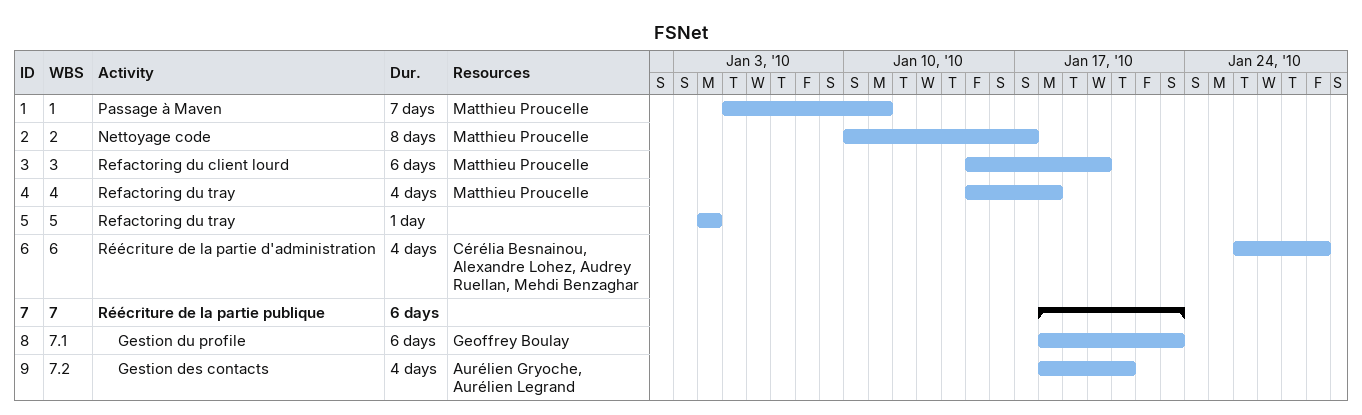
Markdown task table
FSNet

| ID | WBS | Task | Duration | Start | Finish | Resources |
|---|---|---|---|---|---|---|
| 1 | 1 | Passage à Maven | 7d | 2010-01-05 | 2010-01-11 | Matthieu Proucelle |
| 2 | 2 | Nettoyage code | 8d | 2010-01-10 | 2010-01-17 | Matthieu Proucelle |
| 3 | 3 | Refactoring du client lourd | 6d | 2010-01-15 | 2010-01-20 | Matthieu Proucelle |
| 4 | 4 | Refactoring du tray | 4d | 2010-01-15 | 2010-01-18 | Matthieu Proucelle |
| 5 | 5 | Refactoring du tray | 1d | 2010-01-04 | 2010-01-04 |  |
| 6 | 6 | Réécriture de la partie d'administration | 4d | 2010-01-26 | 2010-01-29 | Cérélia Besnainou, Alexandre Lohez, Audrey Ruellan, Mehdi Benzaghar |
| 7 | 7 | **Réécriture de la partie publique** | 6d | 2010-01-18 | 2010-01-23 |  |
| 8 | 7.1 | Gestion du profile | 6d | 2010-01-18 | 2010-01-23 | Geoffrey Boulay |
| 9 | 7.2 | Gestion des contacts | 4d | 2010-01-18 | 2010-01-21 | Aurélien Gryoche, Aurélien Legrand |
